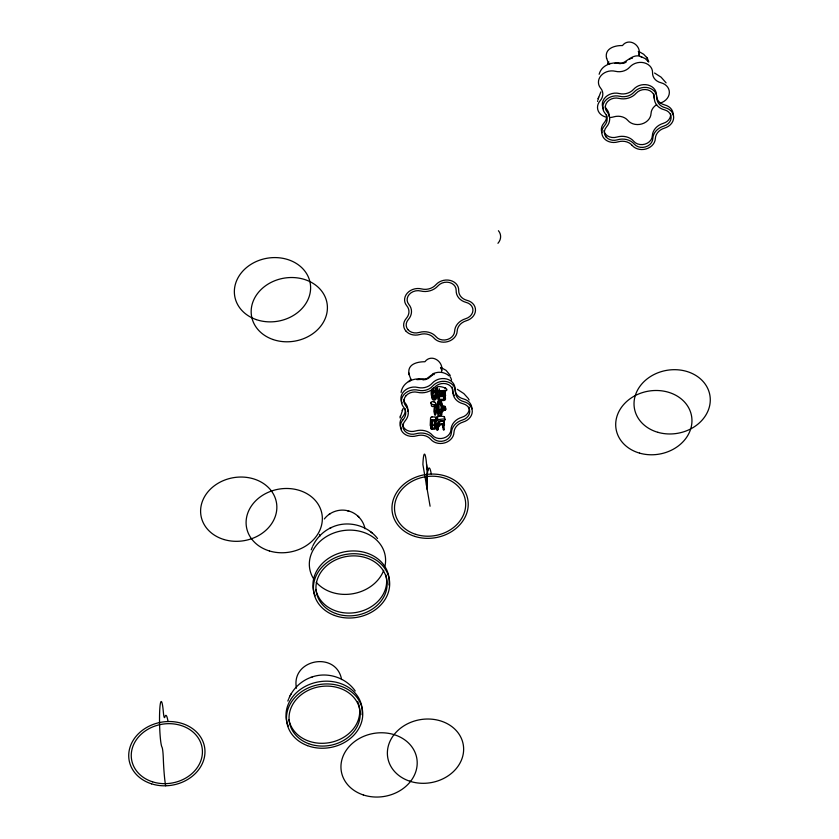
<?xml version="1.0" encoding="UTF-8"?>
<svg xmlns="http://www.w3.org/2000/svg" width="839" height="839" viewBox="0 0 839 839"><rect width="100%" height="100%" fill="white"/><g stroke="black" fill="none" stroke-linecap="round" stroke-linejoin="round"><path stroke-width="1.26" d="M438.86 403.496C439.028 396.186 435.294 406.737 438.052 409.201L435.997 409.946L438.01 410.323L437.843 415.557L438.975 415.473M439.007 415.284L439.059 403.653L438.252 404.136L438.052 409.201M437.549 426.065A12.323 10.267 -9.8 0 0 437.444 426.925L436.773 427.502L436.259 426.915A15.962 13.309 -9.8 0 1 436.395 425.897L437.308 423.349A6.125 5.107 -9.8 0 1 438.315 422.09L438.514 421.912A4.268 3.566 -9.8 0 1 441.345 420.779L442.457 420.759A1.584 1.321 -9.8 0 1 443.674 421.178A2.024 1.688 -9.8 0 1 444.009 422.29L444.062 429.872L443.191 429.589L443.296 424.912L441.849 424.691A3.377 2.811 -9.8 0 0 439.175 425.918A5.789 4.824 -9.8 0 0 438.619 426.883L438.336 427.554A12.323 10.267 -9.8 0 0 437.927 429.704M437.434 426.957C439.458 426.967 437.591 432.022 436.741 429.694A15.962 13.309 -9.8 0 1 436.878 428.677L437.79 426.128M430.774 427.796L431.026 421.241A1.688 1.405 -9.8 0 1 432.515 419.605M431.666 419.836L431.519 425.121M434.308 405.709L434.256 412.085L435.168 411.959L435.305 410.638M434.445 420.937L434.245 425.069M435.011 421.398L434.717 427.838L434.183 425.142M435.493 405.646L435.567 403.653C438.965 414.015 432.473 421.692 434.812 406.191M435.651 420.056L435.714 418.388M432.064 416.993L434.434 416.931A1.269 1.059 -9.8 0 1 435.399 417.329L436.196 421.168L435.944 427.848A1.5 1.248 -9.8 0 1 434.487 429.232L432.274 429.222M437.455 409.757L437.371 412.83L438.493 412.694M438.524 412.505L438.65 409.044M442.709 391.509L443.181 394.34L443.883 391.477C454.591 389.212 433.26 383.35 437.476 388.856M442.793 423.978L442.709 426.81L443.412 427.135M443.883 394.75L444.177 399.186A1.258 1.049 -9.8 0 1 443.653 399.259L439.552 399.343M443.967 424.188L444.03 422.29M445.058 394.75L445.006 396.249A1.657 1.384 -9.8 0 1 443.422 397.728M445.089 394.11L445.131 392.83L445.488 399.028A1.657 1.384 -9.8 0 1 443.81 400.507L439.646 400.57A1.531 1.279 -9.8 0 1 438.535 400.245A1.709 1.426 -9.8 0 1 438.21 399.27L438.315 395.83A1.72 1.437 -9.8 0 1 439.856 394.162L439.332 388.803M441.293 412.84L441.608 414.76L441.01 415.263L439.877 411.886L440.978 415.263M442.667 409.338L442.038 408.729A6.67 5.558 -9.8 0 1 441.566 408.006A10.351 8.631 -9.8 0 1 440.758 404.765L440.255 401.881L441.335 401.441A1.049 0.881 -9.8 0 1 441.471 401.996A8.484 7.069 -9.8 0 0 442.384 405.153L443.254 409.631A1.762 1.468 -9.8 0 0 442.898 409.789L442.101 410.46A9.858 8.222 -9.8 0 0 440.454 414.665M440.727 404.765L441.817 404.22A1.049 0.881 -9.8 0 1 441.954 404.776A8.484 7.069 -9.8 0 0 442.856 407.932L443.202 408.31A2.527 2.108 -9.8 0 0 445.027 409.054C447.858 411.865 443.118 401.608 445.551 409.201M411.456 379.312L411.446 379.543M400.004 417.906L403.098 408.467M400.224 416.679L400.371 415.84M597.588 101.456L597.746 100.617M401.073 392.4C402.804 381.409 415.106 376.816 424.796 379.731M431.34 390.691L431.582 389.81M431.812 393.47L433.385 390.733A1.783 1.489 -9.8 0 1 435.556 390.691L436.857 392.904M600.85 91.923L597.997 99.348L598.228 98.53M598.354 98.048L598.574 97.251M311.227 549.839L312.381 546.913M287.84 701.058L288.375 699.59M437.864 424.775L438.136 424.104A5.789 4.824 -9.8 0 1 438.724 423.15L439.206 425.929M599.13 74.272C602.014 63.806 613.791 61.467 622.947 63.46M288.773 698.635C292.759 688.85 301.033 680.932 310.986 677.356M431.666 389.611L432.022 388.908M433.239 392.662L434.193 391.561L435.273 391.981A2.874 2.402 -9.8 0 1 435.483 392.348M432.253 421.136L431.991 427.9M409.474 381.64L410.544 379.427M434.78 398.766L435.451 397.728A12.826 10.697 -9.8 0 0 435.798 395.253A11.127 9.271 -9.8 0 0 435.567 392.327M402.143 410.47L402.489 409.736M607.646 64.1L608.086 63.271M312.832 545.916C316.397 538.334 322.522 531.968 330.01 528.182M290.074 695.793L290.546 694.944M290.839 694.409L291.301 693.591M607.845 63.67L608.883 61.908M439.594 395.557L439.395 399.165M324.315 518.974C329.664 511.916 339.376 508.518 347.944 510.815M445.939 390.355L437.171 390.995L437.643 391.624L439.93 391.498M444.282 417.812C446.642 415.148 433.155 416.406 437.685 418.042M445.069 407.177L444.576 407.366A2.077 1.73 -9.8 0 0 443.6 407.586M441.618 407.681L442.426 407.009A1.762 1.468 -9.8 0 1 442.782 406.852A2.181 1.825 -9.8 0 1 442.195 406.558L441.555 405.95A6.67 5.558 -9.8 0 1 441.366 405.688M444.209 399.165L444.324 395.421L439.688 395.484M445.572 409.935L445.058 410.145L444.576 407.366M434.025 402.08C432.62 400.35 429.107 403.307 431.728 403.328M442.74 408.173L443.453 407.649M437.287 419.857C456.636 416.039 434.256 427.082 436.804 417.077M436.878 387.891L437.36 390.659M443.086 391.446L443.181 394.34M434.665 406.076C430.292 408.205 430.334 403.056 434.508 404.859M433.354 388.971L433.165 389.17A2.957 2.465 -9.8 0 0 432.882 389.621M430.91 402.384L431.414 405.143M436.165 409.453L435.871 407.586M626.261 61.971L625.265 62.6M432.578 375.075L428.236 378.452L425.404 379.616M329.035 514.433L330.325 513.573M408.331 381.588L409.694 380.791M433.312 373.733L426.789 378.599L420.895 379.469M629.586 59.181L630.676 58.688M435.861 406.558L437.58 406.422M433.763 373.512C438.724 371.132 444.995 372.222 449.064 375.851M331.027 527.689C346.58 519.907 367.01 524.711 377.529 538.544M433.071 373.858L434.036 373.376M329.591 528.392L331.395 527.5M624.719 62.873L623.555 63.303M440.045 391.593C436.773 393.124 442.573 396.899 440.989 391.551L443.674 391.404A1.521 1.269 -9.8 0 1 444.785 391.782L445.257 394.561M312.255 676.916C327.64 671.63 345.962 677.618 355.222 690.99M310.745 677.44L312.433 676.853M608.936 63.858L610.352 63.386M432.431 420.979L434.812 420.926M433.7 374.655L434.287 374.498M416.847 379.637L420.496 379.448M434.015 425.195L431.707 425.247M434.539 427.963L432.137 428.016L431.561 425.205M631.83 58.342L632.428 58.227M614.977 63.324L618.039 63.292M445.121 388.656L445.551 387.66M441.723 392.579L443.401 392.537M439.877 394.288L444.156 394.183A1.521 1.269 -9.8 0 1 445.257 394.561A1.919 1.605 -9.8 0 1 445.582 395.599M443.16 396.501L439.206 396.595M432.536 419.773L434.906 419.71M435.074 414.948L434.665 412.169M422.804 379.826L423.569 379.836M438.86 403.632L438.378 400.853M341.609 679.58C336.376 650.456 290.546 659.192 296.482 688.232M418.451 379.018L419.668 379.197M618.469 63.313L618.039 63.25C624.373 66.05 631.652 52.532 640.912 56.622M348.258 510.899C356.68 512.954 363.434 520.264 364.996 528.769M347.377 510.668L348.877 511.056M641.132 56.695L645.201 58.604L648.715 61.96L648.201 61.289M640.377 56.475L641.678 56.853M639.087 51.651L643.66 54.241L646.911 57.755M638.269 51.42L638.815 51.934M441.545 367.807L446.117 370.398L450.291 375.453M654.567 73.014L661.08 77.157L666.082 82.862M457.318 389.317L463.841 393.585L468.057 398.263M445.069 406.433L444.586 406.244A2.527 2.108 -9.8 0 1 442.73 405.531L442.384 405.153M370.418 531.601L371.205 532.241M371.635 532.576L372.443 533.226M357.834 516.058L359.26 517.464M440.517 367.461L440.978 367.881M444.439 416.857L444.943 419.657M431.928 396.469L432.326 396.91A1.867 1.563 -9.8 0 0 433.616 397.35A1.961 1.636 -9.8 0 0 434.99 396.847L435.525 396.249A4.94 4.122 -9.8 0 0 435.819 395.767M440.674 367.482L441.597 369.894M647.32 58.405L648.641 61.362M646.638 57.325L647.603 58.845M468.508 398.986L469.137 399.993M436.49 393.019A13.98 11.662 -9.8 0 0 436.511 392.442A14.19 11.83 -9.8 0 0 436.395 390.125L435.074 387.912A1.783 1.489 -9.8 0 0 433.281 387.754M608.799 64.341L606.524 57.964M411.257 380.507L408.981 374.121M606.587 58.478C604.059 47.949 615.816 45.275 622.465 45.568C628.642 37.377 641.059 44.813 639.161 54.252L639.161 55.185L639.077 52.721M431.582 395.872L431.445 395.505A13.896 11.589 -9.8 0 1 431.435 390.701M638.657 51.798L638.888 52.333M435.053 389.695L435.105 389.831A12.124 10.11 -9.8 0 1 435.305 392.474L435.829 395.253M441.335 401.441L441.985 404.776M443.653 421.199L444.125 423.978A2.024 1.688 -9.8 0 1 444.492 425.069M437.402 387.67L437.885 390.439M438.933 401.42L439.416 404.199M439.374 391.383A1.72 1.437 -9.8 0 0 437.895 393.04L437.706 396.49A1.709 1.426 -9.8 0 0 438.052 397.466L438.556 400.234M443.275 427.145L443.747 429.925M435.913 388.866L436.395 391.645M436.532 392.442L437.014 395.221M437.538 407.544L438.01 410.323M435.273 392.474A11.19 9.334 -9.8 0 1 434.885 395.358L435.294 398.116M437.318 416.857L437.79 419.636M436.259 426.915L436.741 429.694M430.092 506.211L422.898 464.544A22.978 2.202 88.6 0 1 425.772 457.769A22.978 2.202 88.6 0 1 427.208 489.546M319.701 536.488L319.491 534.412M441.618 370.408L441.618 371.341C444.072 361.693 431.487 353.156 424.922 361.735C418.682 361.724 407.324 363.381 408.929 373.544M408.866 373.03L409.044 374.634M498.429 230.715A12.763 10.645 -9.8 0 1 497.957 243.31M426.495 485.382A38.3 3.671 88.6 0 1 431.288 474.077M428.1 469.63A12.763 1.227 88.6 0 1 426.579 464.439M315.181 595.805A38.3 31.945 -9.8 0 1 346.801 551.422A38.3 31.945 -9.8 0 1 388.918 585.024M385.835 574.893A35.752 29.816 -9.8 0 1 357.55 612.197A35.752 29.816 -9.8 0 1 315.873 589.418M313.429 578.491A38.3 31.945 -9.8 0 1 341.872 530.804A38.3 31.945 -9.8 0 1 385.017 565.885M383.696 570.394A38.3 31.945 -9.8 0 1 353.051 593.708A38.3 31.945 -9.8 0 1 316.23 582.276M609.911 117.481A12.763 10.645 -9.8 0 0 613.749 116.862A12.763 10.645 -9.8 0 1 627.813 120.397A12.763 10.645 -9.8 0 0 641.877 123.931A12.763 10.645 -9.8 0 0 651.033 113.517A12.763 10.645 -9.8 0 1 656.675 104.676M605.905 117.051A12.763 10.645 -9.8 0 1 600.168 100.732A12.763 10.645 -9.8 0 0 600.63 88.147A12.763 10.645 -9.8 0 1 601.102 75.552A12.763 10.645 -9.8 0 1 615.459 71.305A12.763 10.645 -9.8 0 0 629.806 67.057A12.763 10.645 -9.8 0 1 644.153 62.81A12.763 10.645 -9.8 0 1 652.553 72.783A12.763 10.645 -9.8 0 0 660.954 82.746A12.763 10.645 -9.8 0 1 669.354 92.71A12.763 10.645 -9.8 0 1 660.188 103.113M673.193 114.933A12.763 10.645 -9.8 0 0 664.792 104.969A12.763 10.645 -9.8 0 1 656.476 96.6M656.392 94.996A12.763 10.645 -9.8 0 0 647.991 85.033A12.763 10.645 -9.8 0 0 633.644 89.28A12.763 10.645 -9.8 0 1 619.297 93.528A12.763 10.645 -9.8 0 0 605.559 97.125A12.763 10.645 -9.8 0 0 603.524 109.018M606.566 114.87A12.763 10.645 -9.8 0 1 604.007 122.955A12.763 10.645 -9.8 0 0 601.867 132.688M603.965 130.622A10.215 8.516 -9.8 0 0 616.885 137.061A15.322 12.774 -9.8 0 1 633.749 141.298A10.215 8.516 -9.8 0 0 645.002 144.13A10.215 8.516 -9.8 0 0 652.333 135.803A15.322 12.774 -9.8 0 1 663.324 123.323A10.215 8.516 -9.8 0 0 670.581 113.716M609.208 116.537A15.322 12.774 -9.8 0 0 606.576 109.049A10.215 8.516 -9.8 0 1 605.244 106.763M653.78 93.779A10.215 8.516 -9.8 0 1 653.854 95.069A15.322 12.774 -9.8 0 0 654.42 98.918M288.249 726.029A38.3 31.945 -9.8 0 1 319.512 681.708A38.3 31.945 -9.8 0 1 362.06 714.66M357.613 701.446A35.752 29.816 -9.8 0 1 332.884 741.886A35.752 29.816 -9.8 0 1 288.941 719.652M165.64 785.797A38.3 3.671 88.6 0 1 163.301 758.257A12.763 1.227 88.6 0 0 162.011 747.182A22.978 2.202 88.6 0 1 159.641 711.996A22.978 2.202 88.6 0 1 163.332 711.891A12.763 1.227 88.6 0 0 164.843 717.083A38.3 3.671 88.6 0 1 168.041 721.54M402.154 402.982A12.763 10.645 -9.8 0 1 404.167 391.079A12.763 10.645 -9.8 0 1 417.916 387.461A12.763 10.645 -9.8 0 0 432.263 383.213A12.763 10.645 -9.8 0 1 446.61 378.976A12.763 10.645 -9.8 0 1 455.011 388.939A12.763 10.645 -9.8 0 0 463.411 398.903A12.763 10.645 -9.8 0 1 471.812 408.866A38.3 20.818 2.1 0 0 470.291 404.681M401.65 428.834A12.763 10.645 -9.8 0 1 402.626 416.889A12.763 10.645 -9.8 0 0 405.185 408.813M450.05 376.669A22.978 12.491 2.1 0 1 451.529 380.088M403.559 399.574A10.215 8.516 -9.8 0 0 405.195 402.993A15.322 12.774 -9.8 0 1 407.744 411.477M452.294 387.125A10.215 8.516 -9.8 0 1 452.473 389.002A15.322 12.774 -9.8 0 0 454.465 395.662M469.085 407.051A10.215 8.516 -9.8 0 1 461.943 417.256A15.322 12.774 -9.8 0 0 450.952 429.746A10.215 8.516 -9.8 0 1 443.621 438.063A10.215 8.516 -9.8 0 1 432.368 435.242A15.322 12.774 -9.8 0 0 415.504 430.994A10.215 8.516 -9.8 0 1 402.531 424.125M436.878 392.904A14.19 11.83 -9.8 0 1 436.993 395.221A13.98 11.662 -9.8 0 1 436.7 397.55L436.301 398.546A4.94 4.122 -9.8 0 1 436.007 399.028L435.472 399.616A1.961 1.636 -9.8 0 1 434.099 400.119A1.867 1.563 -9.8 0 1 432.809 399.689L432.316 399.123A4.961 4.143 -9.8 0 1 432.064 398.651L431.917 398.284A13.896 11.589 -9.8 0 1 431.917 393.481M433.406 392.704A11.327 9.449 -9.8 0 0 433.228 398.305A1.238 1.038 -9.8 0 0 434.896 398.997M434.812 395.347A2.569 2.139 -9.8 0 1 434.508 395.798L433.427 396.186L432.704 395.536A4.268 3.555 -9.8 0 1 432.557 395.19M432.704 395.148A11.568 9.649 -9.8 0 1 432.599 390.68M444.806 391.761A1.919 1.605 -9.8 0 1 445.11 392.83M438.357 397.644A1.531 1.279 -9.8 0 1 438.063 397.466M443.663 396.448A1.258 1.049 -9.8 0 1 443.17 396.48M434.571 404.639A1.909 1.584 -9.8 0 1 436.018 406.422M434.088 401.86A1.909 1.584 -9.8 0 1 435.535 403.643M445.016 410.145A2.077 1.73 -9.8 0 0 443.936 410.428L442.95 411.236A5.611 4.677 -9.8 0 0 442.573 411.729A7.499 6.251 -9.8 0 0 441.639 414.686M443.254 409.631A2.181 1.825 -9.8 0 1 442.677 409.338M441.45 410.25A7.499 6.251 -9.8 0 1 441.765 409.484M439.972 411.886A9.858 8.222 -9.8 0 1 441.545 407.649M440.884 404.88A10.351 8.631 -9.8 0 1 440.276 401.986M436.165 421.168A2.171 1.804 -9.8 0 0 435.913 420.087A1.269 1.059 -9.8 0 0 434.917 419.699M432.232 429.432A1.804 1.51 -9.8 0 1 430.701 427.785M434.98 421.063A1.091 0.902 -9.8 0 1 434.99 421.398M435.431 417.308A2.171 1.804 -9.8 0 1 435.693 418.388M431.655 426.642A1.804 1.51 -9.8 0 1 430.229 425.006L430.543 418.462A1.688 1.405 -9.8 0 1 432.033 416.826M444.156 423.957A1.584 1.321 -9.8 0 0 442.94 423.527L441.828 423.569A4.268 3.566 -9.8 0 0 438.986 424.691L438.797 424.87A6.125 5.107 -9.8 0 0 437.79 426.128M438.692 423.139A3.377 2.811 -9.8 0 1 439.961 422.237M414.812 536.394A38.3 31.945 -9.8 0 0 467.994 500.694A38.3 31.945 -9.8 0 0 407.471 481.544A38.3 31.945 -9.8 0 0 414.812 536.394M334.436 615.427A38.3 31.945 -9.8 0 0 389.611 582.025A38.3 31.945 -9.8 0 0 330.576 560.148A38.3 31.945 -9.8 0 0 334.436 615.427M335.579 613.456A35.752 29.816 -9.8 0 0 387.073 582.287A35.752 29.816 -9.8 0 0 331.971 561.868A35.752 29.816 -9.8 0 0 335.579 613.456M415.829 534.38A35.752 29.816 -9.8 0 0 465.467 501.061A35.752 29.816 -9.8 0 0 408.981 483.191A35.752 29.816 -9.8 0 0 415.829 534.38M407.932 329.643A10.215 8.516 -9.8 0 0 419.185 332.464A15.322 12.774 -9.8 0 1 436.049 336.712A10.215 8.516 -9.8 0 0 447.302 339.543A10.215 8.516 -9.8 0 0 454.633 331.216A15.322 12.774 -9.8 0 1 465.624 318.726A10.215 8.516 -9.8 0 0 472.944 310.399A10.215 8.516 -9.8 0 0 466.232 302.428A15.322 12.774 -9.8 0 1 456.154 290.472A10.215 8.516 -9.8 0 0 449.431 282.502A10.215 8.516 -9.8 0 0 437.948 285.9A15.322 12.774 -9.8 0 1 420.727 290.997A10.215 8.516 -9.8 0 0 409.254 294.395A10.215 8.516 -9.8 0 0 408.876 304.463A15.322 12.774 -9.8 0 1 408.31 319.565A10.215 8.516 -9.8 0 0 407.932 329.643M405.835 330.954A12.763 10.645 -9.8 0 0 419.888 334.488A12.763 10.645 -9.8 0 1 433.952 338.023A12.763 10.645 -9.8 0 0 448.016 341.557A12.763 10.645 -9.8 0 0 457.171 331.153A12.763 10.645 -9.8 0 1 466.327 320.75A12.763 10.645 -9.8 0 0 475.493 310.336A12.763 10.645 -9.8 0 0 467.092 300.372A12.763 10.645 -9.8 0 1 458.692 290.409A12.763 10.645 -9.8 0 0 450.291 280.446A12.763 10.645 -9.8 0 0 435.944 284.694A12.763 10.645 -9.8 0 1 421.598 288.931A12.763 10.645 -9.8 0 0 407.24 293.178A12.763 10.645 -9.8 0 0 406.768 305.774A12.763 10.645 -9.8 0 1 406.307 318.359A12.763 10.645 -9.8 0 0 405.835 330.954M632.134 145.388A12.763 10.645 -9.8 0 0 618.07 141.854A12.763 10.645 -9.8 0 1 604.017 138.32A12.763 10.645 -9.8 0 1 604.479 125.735A12.763 10.645 -9.8 0 0 604.95 113.139A12.763 10.645 -9.8 0 1 605.422 100.554A12.763 10.645 -9.8 0 1 619.769 96.307A12.763 10.645 -9.8 0 0 634.127 92.059A12.763 10.645 -9.8 0 1 648.474 87.812A12.763 10.645 -9.8 0 1 656.874 97.775A12.763 10.645 -9.8 0 0 665.275 107.749A12.763 10.645 -9.8 0 1 673.665 117.712A12.763 10.645 -9.8 0 1 664.509 128.115A12.763 10.645 -9.8 0 0 655.353 138.519A12.763 10.645 -9.8 0 1 646.187 148.923A12.763 10.645 -9.8 0 1 632.134 145.388M606.115 137.009A10.215 8.516 -9.8 0 0 617.368 139.84A15.322 12.774 -9.8 0 1 634.232 144.077A10.215 8.516 -9.8 0 0 645.485 146.909A10.215 8.516 -9.8 0 0 652.805 138.582A15.322 12.774 -9.8 0 1 663.796 126.102A10.215 8.516 -9.8 0 0 671.127 117.775A10.215 8.516 -9.8 0 0 664.415 109.804A15.322 12.774 -9.8 0 1 654.336 97.838A10.215 8.516 -9.8 0 0 647.614 89.867A10.215 8.516 -9.8 0 0 636.13 93.265A15.322 12.774 -9.8 0 1 618.909 98.362A10.215 8.516 -9.8 0 0 607.436 101.76A10.215 8.516 -9.8 0 0 607.058 111.828A15.322 12.774 -9.8 0 1 606.492 126.941A10.215 8.516 -9.8 0 0 606.115 137.009M307.504 745.651A38.3 31.945 -9.8 0 0 362.679 712.259A38.3 31.945 -9.8 0 0 303.645 690.371A38.3 31.945 -9.8 0 0 307.504 745.651M308.647 743.679A35.752 29.816 -9.8 0 0 360.141 712.51A35.752 29.816 -9.8 0 0 305.039 692.091A35.752 29.816 -9.8 0 0 308.647 743.679M152.572 781.833A35.752 29.816 -9.8 0 0 202.209 748.514A35.752 29.816 -9.8 0 0 145.724 730.643A35.752 29.816 -9.8 0 0 152.572 781.833M151.555 783.846A38.3 31.945 -9.8 0 0 204.737 748.147A38.3 31.945 -9.8 0 0 144.214 729.007A38.3 31.945 -9.8 0 0 151.555 783.846M657.87 432.316A38.3 31.945 -9.8 0 0 709.909 395.41A38.3 31.945 -9.8 0 0 648.662 377.76A38.3 31.945 -9.8 0 0 657.87 432.316M269.434 550.961A38.3 31.945 -9.8 0 0 322.05 514.653A38.3 31.945 -9.8 0 0 261.16 496.258A38.3 31.945 -9.8 0 0 269.434 550.961M273.011 339.512A38.3 31.945 -9.8 0 0 327.283 305.05A38.3 31.945 -9.8 0 0 267.547 284.421A38.3 31.945 -9.8 0 0 273.011 339.512M639.549 453.123A38.3 31.945 -9.8 0 0 691.588 416.217A38.3 31.945 -9.8 0 0 630.341 398.567A38.3 31.945 -9.8 0 0 639.549 453.123M223.94 539.519A38.3 31.945 -9.8 0 0 276.555 503.211A38.3 31.945 -9.8 0 0 215.665 484.816A38.3 31.945 -9.8 0 0 223.94 539.519M256.21 319.586A38.3 31.945 -9.8 0 0 310.482 285.113A38.3 31.945 -9.8 0 0 250.746 264.484A38.3 31.945 -9.8 0 0 256.21 319.586M363.287 794.932A38.3 31.945 -9.8 0 0 417.025 759.84A38.3 31.945 -9.8 0 0 356.89 739.956A38.3 31.945 -9.8 0 0 363.287 794.932M409.726 781.193A38.3 31.945 -9.8 0 0 463.464 746.102A38.3 31.945 -9.8 0 0 403.328 726.207A38.3 31.945 -9.8 0 0 409.726 781.193M403.098 419.668A12.763 10.645 -9.8 0 0 403.569 407.083A12.763 10.645 -9.8 0 1 404.041 394.487A12.763 10.645 -9.8 0 1 418.388 390.24A12.763 10.645 -9.8 0 0 432.746 385.992A12.763 10.645 -9.8 0 1 447.093 381.745A12.763 10.645 -9.8 0 1 455.493 391.719A12.763 10.645 -9.8 0 0 463.894 401.682A12.763 10.645 -9.8 0 1 472.284 411.645A12.763 10.645 -9.8 0 1 463.128 422.048A12.763 10.645 -9.8 0 0 453.972 432.463A12.763 10.645 -9.8 0 1 444.806 442.866A12.763 10.645 -9.8 0 1 430.753 439.332A12.763 10.645 -9.8 0 0 416.689 435.798A12.763 10.645 -9.8 0 1 402.626 432.263A12.763 10.645 -9.8 0 1 403.098 419.668M406.055 395.693A10.215 8.516 -9.8 0 0 405.677 405.772A15.322 12.774 -9.8 0 1 405.111 420.874A10.215 8.516 -9.8 0 0 404.734 430.952A10.215 8.516 -9.8 0 0 415.976 433.773A15.322 12.774 -9.8 0 1 432.851 438.021A10.215 8.516 -9.8 0 0 444.104 440.842A10.215 8.516 -9.8 0 0 451.424 432.525A15.322 12.774 -9.8 0 1 462.415 420.035A10.215 8.516 -9.8 0 0 469.746 411.708A10.215 8.516 -9.8 0 0 463.034 403.737A15.322 12.774 -9.8 0 1 452.955 391.782A10.215 8.516 -9.8 0 0 446.233 383.811A10.215 8.516 -9.8 0 0 434.749 387.199A15.322 12.774 -9.8 0 1 417.528 392.295A10.215 8.516 -9.8 0 0 406.055 395.693"/></g></svg>
